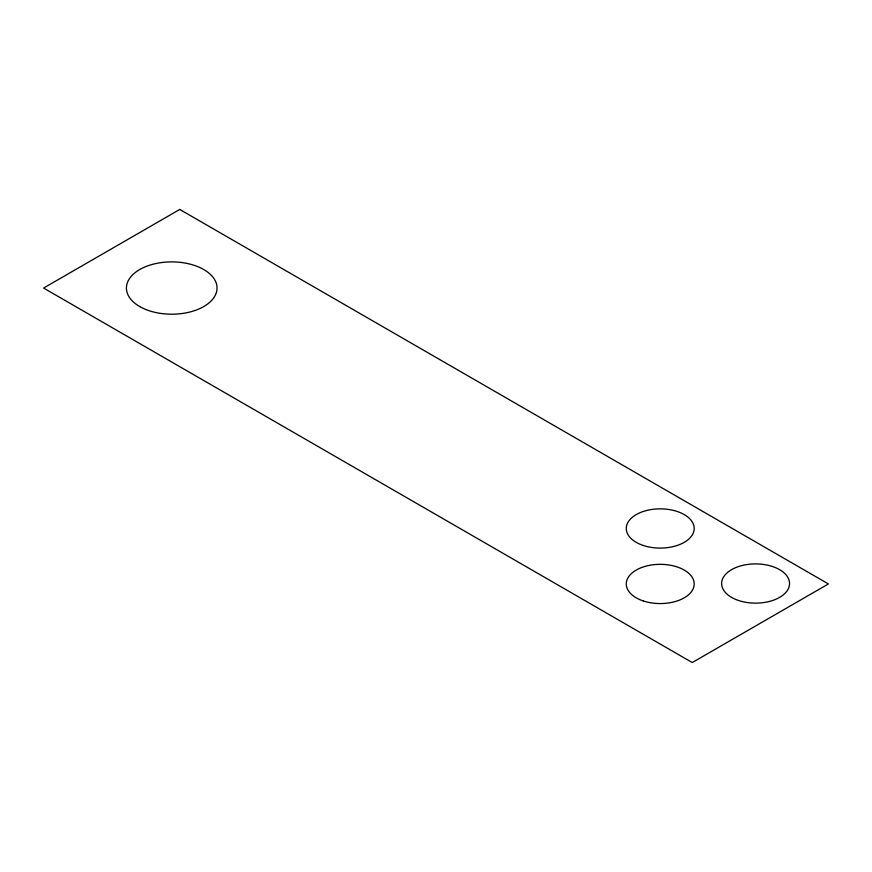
<?xml version="1.0" encoding="UTF-8"?>
<svg xmlns="http://www.w3.org/2000/svg" width="872" height="872" viewBox="0 0 872 872"><rect width="100%" height="100%" fill="white"/><g stroke="black" fill="none" stroke-linecap="round" stroke-linejoin="round"><path stroke-width="1.31" d="M179.741 209.454L43.6 288.054L692.259 662.546L828.4 583.946L179.741 209.454M643.242 600.939A33.975 19.62 0 0 0 694.199 583.946A33.975 19.62 0 0 0 643.242 566.964A33.975 19.62 0 0 0 643.242 600.939M643.242 545.458A33.975 19.62 0 0 0 694.199 528.465A33.975 19.62 0 0 0 643.242 511.483A33.975 19.62 0 0 0 643.242 545.458M731.564 597.396A33.975 19.62 0 0 0 788.397 588.6A33.975 19.62 0 0 0 746.792 564.576A33.975 19.62 0 0 0 731.564 597.396M139.694 306.541A45.3 26.149 0 0 0 215.493 294.823A45.3 26.149 0 0 0 160.001 262.788A45.3 26.149 0 0 0 139.694 306.541"/></g></svg>
